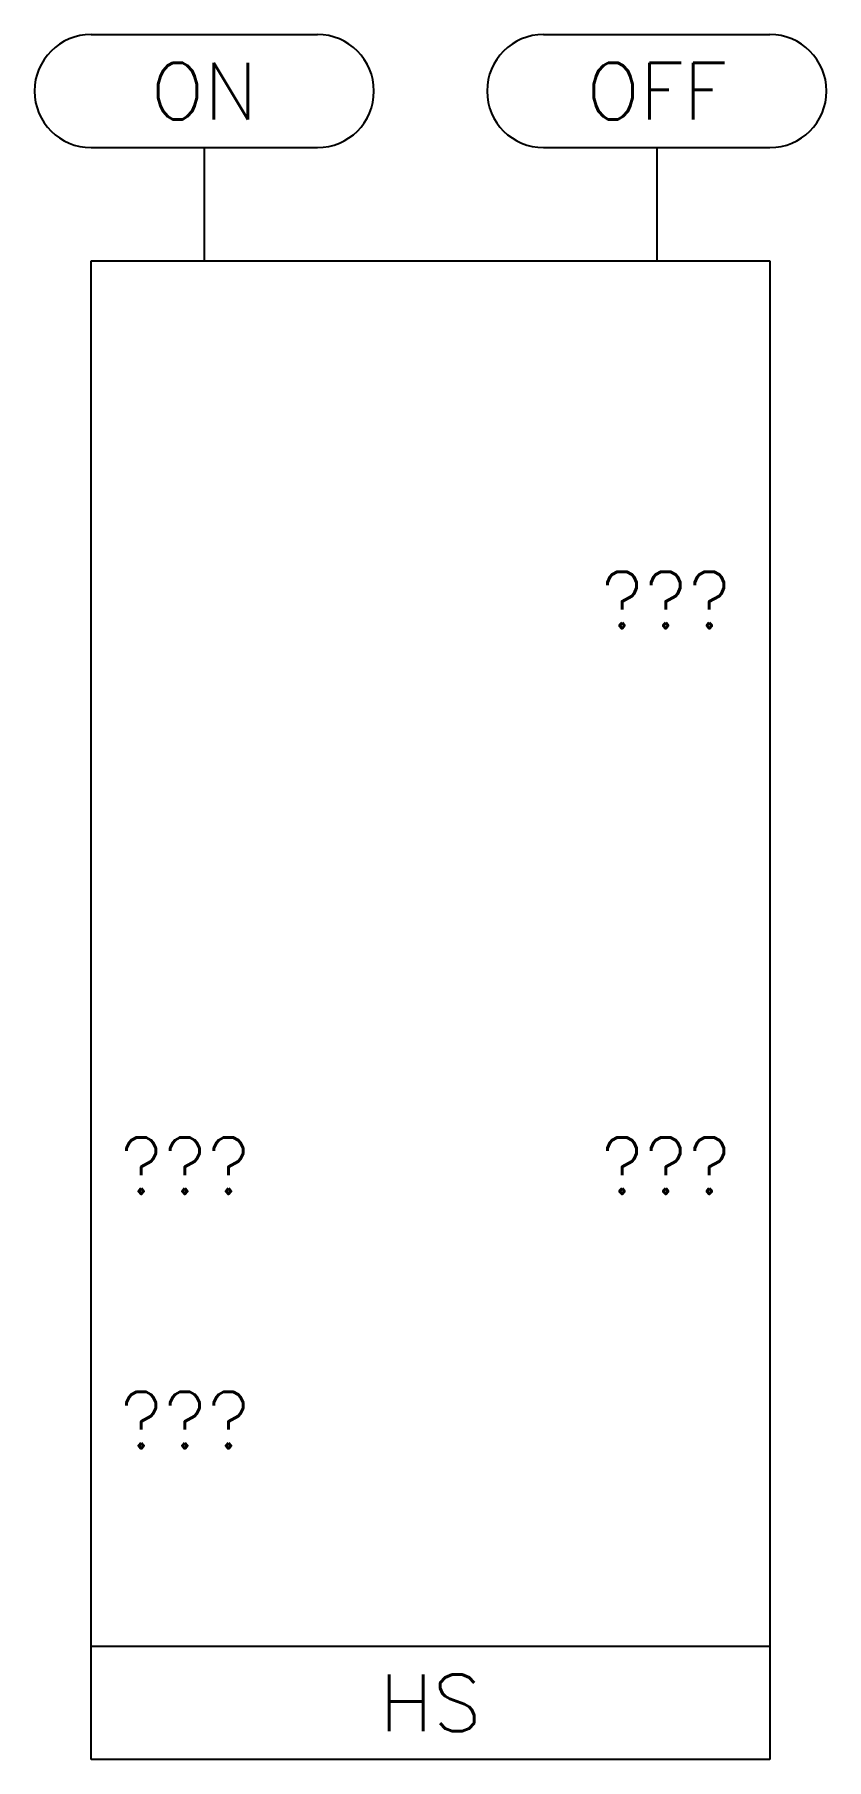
# Model space of a CAD drawing. Extents: x 228 to 256, y 199 to 260.
import ezdxf
from ezdxf.enums import TextEntityAlignment as Align

# ---------------------------------------------------------------- set-up
doc = ezdxf.new("R2010")
doc.units = 0
doc.header["$LTSCALE"] = 5
doc.layers.add('PCD035', color=4, linetype='CONTINUOUS')
doc.styles.get("Standard").update_dxf_attribs({"font": 'simplex'})

msp = doc.modelspace()

# ---------------------------------------------------------------- linework, layer by layer
at = {"layer": 'PCD035', "color": 0}
for p, q in [((230, 260), (238, 260)), ((246, 260), (254, 260)), ((230, 256), (238, 256)), ((234, 256), (234, 252)), ((246, 256), (254, 256)), ((250, 256), (250, 252)), ((230, 199), (230, 252)), ((230, 252), (254, 252)), ((254, 252), (254, 199)), ((254, 203), (230, 203)), ((254, 199), (230, 199))]:
    msp.add_line(p, q, dxfattribs=at)
for centre, start, end in [((230, 258), 90, 270), ((238, 258), 270, 90), ((246, 258), 90, 270), ((254, 258), 270, 90)]:
    msp.add_arc(centre, 2, start, end, dxfattribs=at)

# ---------------------------------------------------------------- texts
for s, p in [('ON', (234, 258)), ('OFF', (250, 258)), ('HS', (242, 201))]:
    msp.add_text(s, height=2, dxfattribs=at).set_placement(p, align=Align.MIDDLE)
for p in [(248, 239), (231, 219), (248, 219), (231, 210)]:
    msp.add_text('???', height=2, dxfattribs=at).set_placement(p)

doc.saveas('drawing.dxf')
